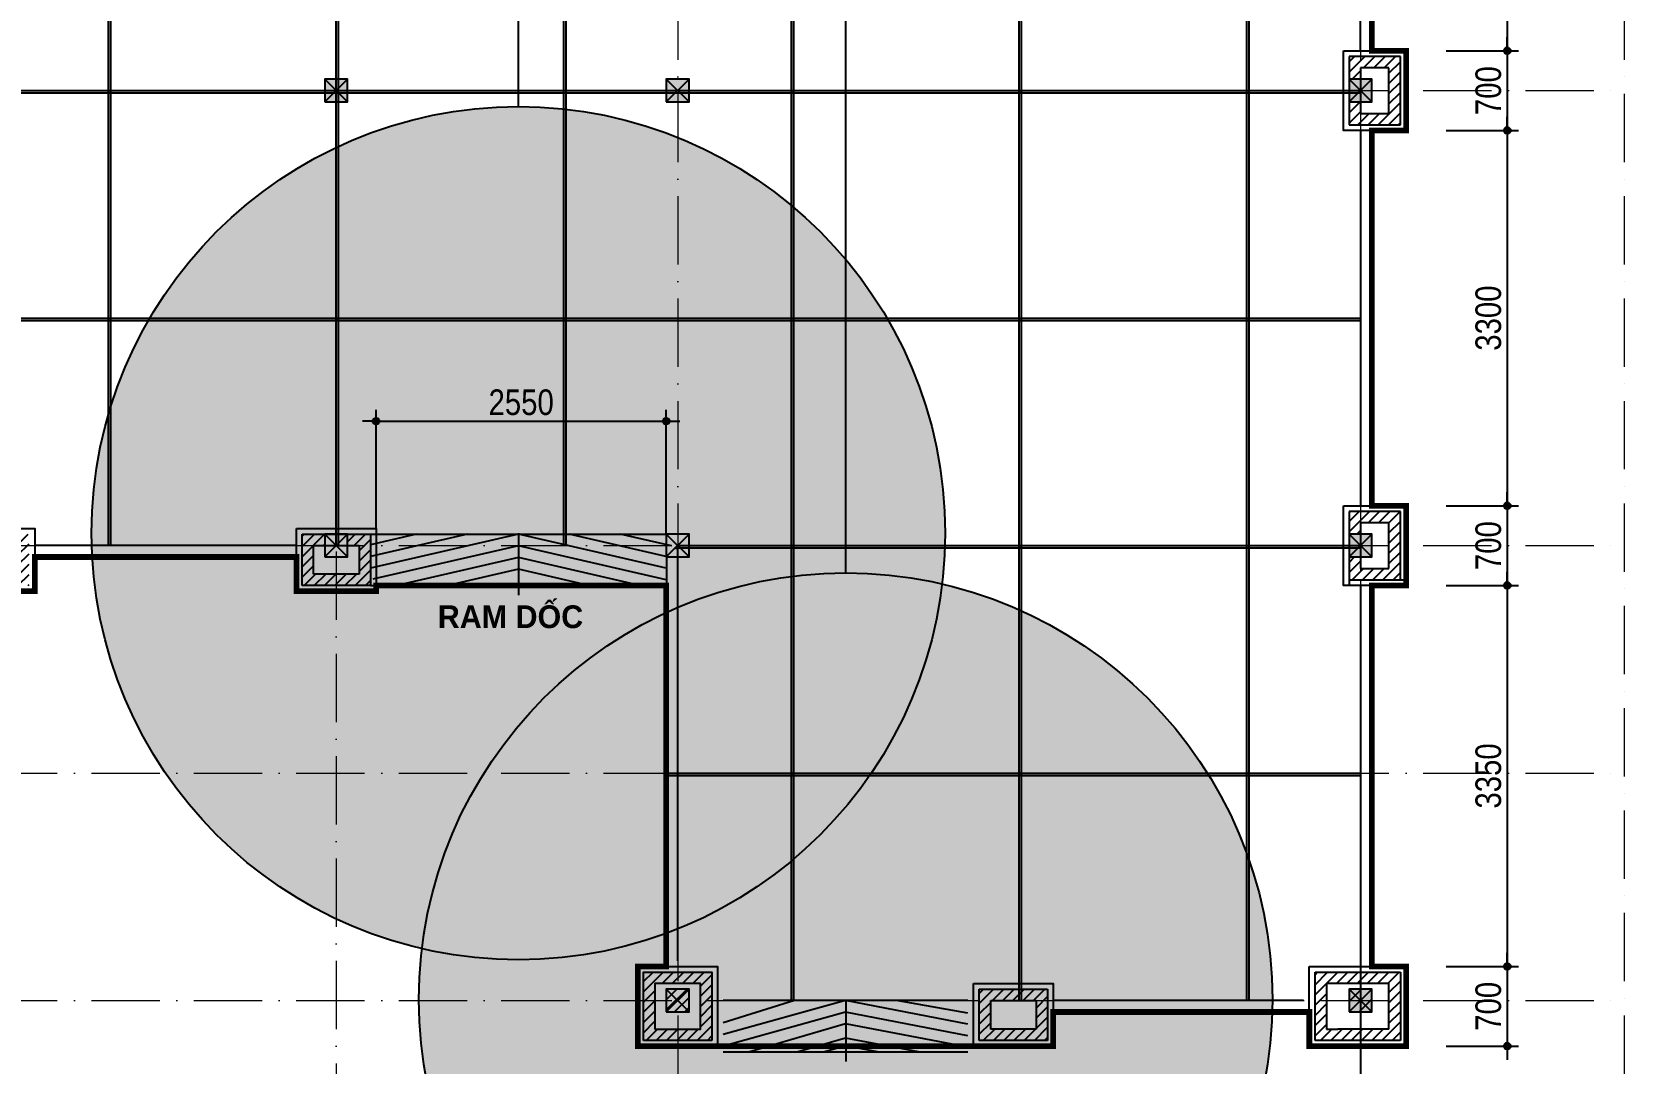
# Model space of a CAD drawing. Extents: x -1107188 to -523840, y 39692 to 514392.
# Drawn here: x -1079639 to -1065647, y 495802 to 504869 of the extents above; entities that cross this region are included whole.
import ezdxf

# ---------------------------------------------------------------- set-up
doc = ezdxf.new("R2010")
doc.units = 0
doc.linetypes.add('ACAD_ISO10W100', pattern=[18, 12, -3, 0, -3])
doc.linetypes.add('DASHED2', pattern=[0.375, 0.25, -0.125])
doc.layers.get('0').update_dxf_attribs({"color": 255, "linetype": 'CONTINUOUS'})
doc.layers.get('DEFPOINTS').update_dxf_attribs({"linetype": 'CONTINUOUS'})
for name, color, linetype in [('009', 251, 'CONTINUOUS'), ('DIM', 1, 'CONTINUOUS'), ('HACTH', 8, 'CONTINUOUS'), ('TEXT', 7, 'CONTINUOUS'), ('TUONG', 131, 'CONTINUOUS'), ('WALL', 4, 'CONTINUOUS')]:
    doc.layers.add(name, color=color, linetype=linetype)
doc.layers.add('NET-THAY', color=2, linetype='CONTINUOUS', lineweight=13)
doc.layers.add('TRUC', color=24, linetype='CONTINUOUS', lineweight=0)
doc.styles.add('HEL-CONDENSE', font='')
doc.styles.add('SWISS-CONDENSE', font='')
doc.styles.get('HEL-CONDENSE').set_extended_font_data('VNI-Helve-Condense')
doc.styles.get('SWISS-CONDENSE').set_extended_font_data('VNI-Swiss-Condense')
doc.dimstyles.new('D100', dxfattribs={"dimtxt": 225, "dimasz": 1.2, "dimexe": 100, "dimexo": 0, "dimgap": 50, "dimtad": 1, "dimdec": 0, "dimzin": 13, "dimdsep": 46, "dimtxsty": 'HEL-CONDENSE', "dimblk": 'D50', "dimcen": 0, "dimclrd": 1, "dimclre": 1, "dimclrt": 7, "dimadec": 0, "dimazin": 0, "dimtfac": 1, "dimtdec": 0, "dimtmove": 0, "dimatfit": 3, "dimldrblk": 'D50', "dimfxl": 1, "dimtolj": 1, "dimtzin": 13, "dimarcsym": 0})
pattern_1 = [(45, (-2400387.26, 85034.324), (-44.9012806, 44.9012806), [])]

# ---------------------------------------------------------------- blocks, each defined once
blk = doc.blocks.new('D50')
at = {"layer": 'DIM'}
blk.add_hatch(color=256, dxfattribs=at).paths.add_polyline_path([(25, 0, 1), (-25, 0, 1)])
blk.add_line((25, 0), (100, 0), dxfattribs=at)
blk.add_circle((0, 0), 25, dxfattribs=at)
blk = doc.blocks.new('*D82')
at = {"layer": 'DEFPOINTS', "color": 0, "transparency": 16777216}
for p in [(-1067964, 496761), (-1073964, 491431), (-1067964, 490669)]:
    blk.add_point(p, dxfattribs=at)
at = {"layer": 'DIM', "color": 1, "lineweight": -2, "transparency": 16777216}
for p, q in [((-1067964, 496761), (-1067964, 490569)), ((-1073964, 491431), (-1073964, 490569)), ((-1073962, 490669), (-1067965, 490669))]:
    blk.add_line(p, q, dxfattribs=at)
at = {"layer": 'DIM', "color": 1, "lineweight": -2, "transparency": 16777216, "xscale": 1.199999999999999, "yscale": 1.199999999999999, "zscale": 1.199999999999999, "rotation": 180}
blk.add_blockref('D50', (-1073964, 490669), dxfattribs=at)
at = {"layer": 'DIM', "color": 1, "lineweight": -2, "transparency": 16777216, "xscale": 1.199999999999999, "yscale": 1.199999999999999, "zscale": 1.199999999999999}
blk.add_blockref('D50', (-1067964, 490669), dxfattribs=at)
at = {"layer": 'DIM', "color": 7, "transparency": 16777216, "insert": (-1070964, 490834), "char_height": 225, "attachment_point": 5, "style": 'HEL-CONDENSE'}
blk.add_mtext('\\A1;6000', dxfattribs=at)
blk = doc.blocks.new('A$C225A2996')
at = {"layer": 'WALL'}
blk.add_hatch(color=4, dxfattribs=at).paths.add_polyline_path([(531, 82), (731, 82), (731, 282), (531, 282)])
at = {"layer": 'WALL', "color": 4}
for p, q in [((531, 282), (731, 82)), ((531, 82), (731, 282))]:
    blk.add_line(p, q, dxfattribs=at)
blk.add_lwpolyline([(531, 82), (731, 82), (731, 282), (531, 282)], close=True, dxfattribs=at)
blk = doc.blocks.new('*D118')
at = {"layer": 'DEFPOINTS', "color": 0, "transparency": 16777216}
for p in [(-1067210, 506002), (-1067210, 504702), (-1066675, 504702)]:
    blk.add_point(p, dxfattribs=at)
at = {"layer": 'DIM', "color": 1, "lineweight": -2, "transparency": 16777216}
for p, q in [((-1067210, 506002), (-1066575, 506002)), ((-1066675, 506001), (-1066675, 504703)), ((-1067210, 504702), (-1066575, 504702))]:
    blk.add_line(p, q, dxfattribs=at)
at = {"layer": 'DIM', "color": 1, "lineweight": -2, "transparency": 16777216, "xscale": 1.199999999999999, "yscale": 1.199999999999999, "zscale": 1.199999999999999}
for p, rotation in [((-1066675, 506002), 90), ((-1066675, 504702), 270)]:
    blk.add_blockref('D50', p, dxfattribs=dict(at, rotation=rotation))
at = {"layer": 'DIM', "color": 7, "transparency": 16777216, "insert": (-1066840, 505352), "char_height": 225, "attachment_point": 5, "rotation": 90, "style": 'HEL-CONDENSE'}
blk.add_mtext('\\A1;1300', dxfattribs=at)
blk = doc.blocks.new('*D119')
at = {"layer": 'DEFPOINTS', "color": 0, "transparency": 16777216}
for p in [(-1067210, 504702), (-1067210, 504002), (-1066675, 504002)]:
    blk.add_point(p, dxfattribs=at)
at = {"layer": 'DIM', "color": 1, "lineweight": -2, "transparency": 16777216}
for p, q in [((-1067210, 504702), (-1066575, 504702)), ((-1066675, 504701), (-1066675, 504003)), ((-1067210, 504002), (-1066575, 504002))]:
    blk.add_line(p, q, dxfattribs=at)
at = {"layer": 'DIM', "color": 1, "lineweight": -2, "transparency": 16777216, "xscale": 1.199999999999999, "yscale": 1.199999999999999, "zscale": 1.199999999999999}
for p, rotation in [((-1066675, 504702), 90), ((-1066675, 504002), 270)]:
    blk.add_blockref('D50', p, dxfattribs=dict(at, rotation=rotation))
at = {"layer": 'DIM', "color": 7, "transparency": 16777216, "insert": (-1066840, 504352), "char_height": 225, "attachment_point": 5, "rotation": 90, "style": 'HEL-CONDENSE'}
blk.add_mtext('\\A1;700', dxfattribs=at)
blk = doc.blocks.new('*D120')
at = {"layer": 'DEFPOINTS', "color": 0, "transparency": 16777216}
for p in [(-1067210, 504002), (-1067210, 500702), (-1066675, 500702)]:
    blk.add_point(p, dxfattribs=at)
at = {"layer": 'DIM', "color": 1, "lineweight": -2, "transparency": 16777216}
for p, q in [((-1067210, 504002), (-1066575, 504002)), ((-1066675, 504001), (-1066675, 500703)), ((-1067210, 500702), (-1066575, 500702))]:
    blk.add_line(p, q, dxfattribs=at)
at = {"layer": 'DIM', "color": 1, "lineweight": -2, "transparency": 16777216, "xscale": 1.199999999999999, "yscale": 1.199999999999999, "zscale": 1.199999999999999}
for p, rotation in [((-1066675, 504002), 90), ((-1066675, 500702), 270)]:
    blk.add_blockref('D50', p, dxfattribs=dict(at, rotation=rotation))
at = {"layer": 'DIM', "color": 7, "transparency": 16777216, "insert": (-1066840, 502352), "char_height": 225, "attachment_point": 5, "rotation": 90, "style": 'HEL-CONDENSE'}
blk.add_mtext('\\A1;3300', dxfattribs=at)
blk = doc.blocks.new('*D121')
at = {"layer": 'DEFPOINTS', "color": 0, "transparency": 16777216}
for p in [(-1067210, 500702), (-1067210, 500002), (-1066675, 500002)]:
    blk.add_point(p, dxfattribs=at)
at = {"layer": 'DIM', "color": 1, "lineweight": -2, "transparency": 16777216}
for p, q in [((-1067210, 500702), (-1066575, 500702)), ((-1066675, 500701), (-1066675, 500003)), ((-1067210, 500002), (-1066575, 500002))]:
    blk.add_line(p, q, dxfattribs=at)
at = {"layer": 'DIM', "color": 1, "lineweight": -2, "transparency": 16777216, "xscale": 1.199999999999999, "yscale": 1.199999999999999, "zscale": 1.199999999999999}
for p, rotation in [((-1066675, 500702), 90), ((-1066675, 500002), 270)]:
    blk.add_blockref('D50', p, dxfattribs=dict(at, rotation=rotation))
at = {"layer": 'DIM', "color": 7, "transparency": 16777216, "insert": (-1066840, 500352), "char_height": 225, "attachment_point": 5, "rotation": 90, "style": 'HEL-CONDENSE'}
blk.add_mtext('\\A1;700', dxfattribs=at)
blk = doc.blocks.new('*D122')
at = {"layer": 'DEFPOINTS', "color": 0, "transparency": 16777216}
for p in [(-1067210, 500002), (-1067210, 496652), (-1066675, 496652)]:
    blk.add_point(p, dxfattribs=at)
at = {"layer": 'DIM', "color": 1, "lineweight": -2, "transparency": 16777216}
for p, q in [((-1067210, 500002), (-1066575, 500002)), ((-1066675, 500001), (-1066675, 496653)), ((-1067210, 496652), (-1066575, 496652))]:
    blk.add_line(p, q, dxfattribs=at)
at = {"layer": 'DIM', "color": 1, "lineweight": -2, "transparency": 16777216, "xscale": 1.199999999999999, "yscale": 1.199999999999999, "zscale": 1.199999999999999}
for p, rotation in [((-1066675, 500002), 90), ((-1066675, 496652), 270)]:
    blk.add_blockref('D50', p, dxfattribs=dict(at, rotation=rotation))
at = {"layer": 'DIM', "color": 7, "transparency": 16777216, "insert": (-1066840, 498327), "char_height": 225, "attachment_point": 5, "rotation": 90, "style": 'HEL-CONDENSE'}
blk.add_mtext('\\A1;3350', dxfattribs=at)
blk = doc.blocks.new('*D123')
at = {"layer": 'DEFPOINTS', "color": 0, "transparency": 16777216}
for p in [(-1067210, 496652), (-1067210, 495952), (-1066675, 495952)]:
    blk.add_point(p, dxfattribs=at)
at = {"layer": 'DIM', "color": 1, "lineweight": -2, "transparency": 16777216}
for p, q in [((-1067210, 496652), (-1066575, 496652)), ((-1066675, 496651), (-1066675, 495953)), ((-1067210, 495952), (-1066575, 495952))]:
    blk.add_line(p, q, dxfattribs=at)
at = {"layer": 'DIM', "color": 1, "lineweight": -2, "transparency": 16777216, "xscale": 1.199999999999999, "yscale": 1.199999999999999, "zscale": 1.199999999999999}
for p, rotation in [((-1066675, 496652), 90), ((-1066675, 495952), 270)]:
    blk.add_blockref('D50', p, dxfattribs=dict(at, rotation=rotation))
at = {"layer": 'DIM', "color": 7, "transparency": 16777216, "insert": (-1066840, 496302), "char_height": 225, "attachment_point": 5, "rotation": 90, "style": 'HEL-CONDENSE'}
blk.add_mtext('\\A1;700', dxfattribs=at)
blk = doc.blocks.new('*D168')
at = {"layer": 'DEFPOINTS', "color": 0, "transparency": 16777216}
for p in [(-1074064, 501446), (-1076614, 500502), (-1074064, 500452)]:
    blk.add_point(p, dxfattribs=at)
at = {"layer": 'DIM', "color": 1, "lineweight": -2, "transparency": 16777216}
for p, q in [((-1076614, 500502), (-1076614, 501546)), ((-1074064, 500452), (-1074064, 501546)), ((-1076612, 501446), (-1074065, 501446))]:
    blk.add_line(p, q, dxfattribs=at)
at = {"layer": 'DIM', "color": 1, "lineweight": -2, "transparency": 16777216, "xscale": 1.199999999999999, "yscale": 1.199999999999999, "zscale": 1.199999999999999, "rotation": 180}
blk.add_blockref('D50', (-1076614, 501446), dxfattribs=at)
at = {"layer": 'DIM', "color": 1, "lineweight": -2, "transparency": 16777216, "xscale": 1.199999999999999, "yscale": 1.199999999999999, "zscale": 1.199999999999999}
blk.add_blockref('D50', (-1074064, 501446), dxfattribs=at)
at = {"layer": 'DIM', "color": 7, "transparency": 16777216, "insert": (-1075339, 501611), "char_height": 225, "attachment_point": 5, "style": 'HEL-CONDENSE'}
blk.add_mtext('\\A1;2550', dxfattribs=at)

msp = doc.modelspace()

# ---------------------------------------------------------------- hatches: boundary and pattern name
at = {"layer": '009'}
h = msp.add_hatch(dxfattribs=at)
h.set_pattern_fill('ANSI31', color=256, scale=20, style=0)
h.set_pattern_definition(pattern_1)
h.paths.add_polyline_path([(-1068063.57, 504651.964), (-1068063.57, 504451.964), (-1067963.57, 504451.964), (-1067963.57, 504551.964), (-1067713.57, 504551.964), (-1067713.57, 504151.964), (-1067963.57, 504151.964), (-1067963.57, 504251.964), (-1068063.57, 504251.964), (-1068063.57, 504051.964), (-1067613.57, 504051.964), (-1067613.57, 504651.964)])
h.paths.add_polyline_path([(-1068063.57, 500651.964), (-1068063.57, 500451.964), (-1067963.57, 500451.964), (-1067963.57, 500551.964), (-1067713.57, 500551.964), (-1067713.57, 500151.964), (-1067963.57, 500151.964), (-1067963.57, 500251.964), (-1068063.57, 500251.964), (-1068063.57, 500051.964), (-1067613.57, 500051.964), (-1067613.57, 500651.964)])
h = msp.add_hatch(dxfattribs=at)
h.set_pattern_fill('ANSI31', color=256, scale=20, style=0)
h.set_pattern_definition(pattern_1)
h.paths.add_polyline_path([(-1077263.57, 500001.964), (-1076663.57, 500001.964), (-1076663.57, 500451.964), (-1076863.57, 500451.964), (-1076863.57, 500351.964), (-1076763.57, 500351.964), (-1076763.57, 500101.964), (-1077163.57, 500101.964), (-1077163.57, 500351.964), (-1077063.57, 500351.964), (-1077063.57, 500451.964), (-1077263.57, 500451.964)])
h.paths.add_polyline_path([(-1080263.57, 500451.964), (-1080263.57, 500001.964), (-1079663.57, 500001.964), (-1079663.57, 500451.964)])
h.paths.add_polyline_path([(-1079763.57, 500351.964), (-1079763.57, 500101.964), (-1080163.57, 500101.964), (-1080163.57, 500351.964)], flags=16)
h.paths.add_polyline_path([(-1082063.57, 500351.964), (-1082063.57, 500101.964), (-1082463.57, 500101.964), (-1082463.57, 500251.964), (-1082563.57, 500251.964), (-1082563.57, 500001.964), (-1081963.57, 500001.964), (-1081963.57, 500451.964), (-1082363.57, 500451.964), (-1082363.57, 500351.964)])
h = msp.add_hatch(dxfattribs=at)
h.set_pattern_fill('ANSI31', color=256, scale=20, style=0)
h.set_pattern_definition(pattern_1)
h.paths.add_polyline_path([(-1074263.57, 496601.964), (-1074263.57, 496001.964), (-1073663.57, 496001.964), (-1073663.57, 496601.964)])
h.paths.add_polyline_path([(-1074163.57, 496501.964), (-1073763.57, 496501.964), (-1073763.57, 496101.964), (-1074163.57, 496101.964)], flags=16)
h.paths.add_polyline_path([(-1074063.57, 496451.964), (-1073863.57, 496451.964), (-1073863.57, 496251.964), (-1074063.57, 496251.964)], flags=0)
h.paths.add_polyline_path([(-1071313.57, 496001.964), (-1070713.57, 496001.964), (-1070713.57, 496451.964), (-1071313.57, 496451.964)])
h.paths.add_polyline_path([(-1071213.57, 496351.964), (-1070813.57, 496351.964), (-1070813.57, 496101.964), (-1071213.57, 496101.964)], flags=16)
h.paths.add_polyline_path([(-1068363.57, 496001.964), (-1067613.57, 496001.964), (-1067613.57, 496601.964), (-1068363.57, 496601.964)])
h.paths.add_polyline_path([(-1068263.57, 496501.964), (-1067713.57, 496501.964), (-1067713.57, 496101.964), (-1068163.57, 496101.964), (-1068263.57, 496101.964)], flags=16)
h.paths.add_polyline_path([(-1068063.57, 496451.964), (-1067863.57, 496451.964), (-1067863.57, 496251.964), (-1068063.57, 496251.964)], flags=0)

# ---------------------------------------------------------------- linework, layer by layer
for points in [[(-1078963.57, 500351.964), (-1078963.57, 510301.964)], [(-1078943.57, 500351.964), (-1078943.57, 510301.964)], [(-1074963.57, 500351.964), (-1074963.57, 510301.964)], [(-1074943.57, 500351.964), (-1074943.57, 510301.964)], [(-1072963.57, 496351.964), (-1072963.57, 510301.964)], [(-1072943.57, 496351.964), (-1072943.57, 510301.964)], [(-1068963.57, 496351.964), (-1068963.57, 510301.964)], [(-1068943.57, 496351.964), (-1068943.57, 510301.964)], [(-1076963.57, 500351.964), (-1076963.57, 510201.964)], [(-1076943.57, 500351.964), (-1076943.57, 510201.964)], [(-1070963.57, 496351.964), (-1070963.57, 510201.964)], [(-1070943.57, 496351.964), (-1070943.57, 510201.964)], [(-1067963.57, 504701.964), (-1067963.57, 506001.964)], [(-1067863.57, 504701.964), (-1067863.57, 506001.964)], [(-1100963.57, 504351.964), (-1067963.57, 504351.964)], [(-1100963.57, 504331.964), (-1067963.57, 504331.964)], [(-1067963.57, 504001.964), (-1067963.57, 500701.964)], [(-1067963.57, 504001.964), (-1067963.57, 500701.964)], [(-1067863.57, 504001.964), (-1067863.57, 500701.964)], [(-1100963.57, 502351.964), (-1067963.57, 502351.964)], [(-1100963.57, 502331.964), (-1067963.57, 502331.964)], [(-1077313.57, 500351.964), (-1079613.57, 500351.964)], [(-1073963.57, 500351.964), (-1067963.57, 500351.964)], [(-1073963.57, 500331.964), (-1067963.57, 500331.964)], [(-1077313.57, 500251.964), (-1079613.57, 500251.964)], [(-1074063.621, 496651.964), (-1074059.993, 500255.541)], [(-1073963.57, 496701.964), (-1073963.57, 500326.964), (-1073983.57, 500326.964)], [(-1067963.57, 500001.964), (-1067963.57, 496651.964)], [(-1067963.57, 500001.964), (-1067963.57, 496651.964)], [(-1067863.57, 500001.964), (-1067863.57, 496651.964)], [(-1074061.909, 498351.964), (-1067963.57, 498351.964)], [(-1074061.909, 498331.964), (-1067963.57, 498331.964)], [(-1071413.57, 496351.964), (-1073563.57, 496351.964)], [(-1068463.57, 496351.964), (-1070663.57, 496351.964)], [(-1068413.57, 496251.964), (-1070663.57, 496251.964)]]:
    msp.add_lwpolyline(points)
at = {"const_width": 50}
msp.add_lwpolyline([(-1067863.57, 506001.964), (-1067863.57, 504701.964), (-1067563.57, 504701.964), (-1067563.57, 504001.964), (-1067863.57, 504001.964), (-1067863.57, 500701.964), (-1067563.57, 500701.964), (-1067563.57, 500001.964), (-1067863.57, 500001.964), (-1067863.57, 496651.964), (-1067563.57, 496651.964), (-1067563.57, 495951.964), (-1068413.57, 495951.964), (-1068413.57, 496251.964), (-1070663.57, 496251.964), (-1070663.57, 495951.964), (-1071363.57, 495951.964), (-1073613.57, 495951.964), (-1074313.57, 495951.964), (-1074313.57, 496651.964), (-1074063.621, 496651.964), (-1074063.57, 500001.964), (-1076613.57, 500001.964), (-1076613.57, 499951.964), (-1077313.57, 499951.964), (-1077313.57, 500251.964), (-1079613.57, 500251.964), (-1079613.57, 499951.964), (-1080313.57, 499951.964)], dxfattribs=at)
at = {"layer": 'DIM'}
msp.add_line((-1073563.57, 495901.964), (-1071413.57, 495901.964), dxfattribs=at)
at = {"layer": 'HACTH'}
for points in [[(-1076663.57, 500451.964), (-1074063.57, 500451.964)], [(-1074063.57, 500153.764), (-1075363.57, 500451.964), (-1076663.57, 500153.764)], [(-1075810.842, 500451.964), (-1076663.57, 500256.361)], [(-1076258.113, 500451.964), (-1076663.57, 500358.958)], [(-1074063.57, 500051.167), (-1075363.57, 500349.367), (-1076641.213, 500056.295)], [(-1074041.213, 500251.233), (-1074916.299, 500451.964)], [(-1074018.855, 500348.701), (-1074469.027, 500451.964)], [(-1074296.341, 500001.964), (-1075363.57, 500246.769), (-1076430.799, 500001.964)], [(-1074743.613, 500001.964), (-1075363.57, 500144.172), (-1075983.528, 500001.964)], [(-1076663.57, 500001.964), (-1074063.57, 500001.964)], [(-1071413.57, 496144.31), (-1072488.57, 496351.964), (-1073563.57, 496053.764)], [(-1072935.842, 496351.964), (-1073563.57, 496156.361)], [(-1071413.57, 496241.109), (-1072041.299, 496351.964)], [(-1071413.57, 496041.713), (-1072488.57, 496249.367), (-1073541.213, 495956.295)], [(-1071413.57, 495943.117), (-1072488.57, 496146.769), (-1073330.799, 495901.964)], [(-1071848.486, 495901.964), (-1072488.57, 496023.224), (-1072905.755, 495901.964)], [(-1072207.766, 495901.964), (-1072488.57, 495955.161), (-1072671.589, 495901.964)]]:
    msp.add_lwpolyline(points, dxfattribs=at)
at = {"layer": 'NET-THAY', "linetype": 'ByBlock', "lineweight": -2}
for points in [[(-1068113.57, 504701.964), (-1067563.57, 504701.964), (-1067563.57, 504001.964), (-1068113.57, 504001.964)], [(-1068113.57, 500701.964), (-1067563.57, 500701.964), (-1067563.57, 500001.964), (-1068113.57, 500001.964)], [(-1080313.57, 500501.964), (-1079613.57, 500501.964), (-1079613.57, 499951.964), (-1080313.57, 499951.964)], [(-1077313.57, 500501.964), (-1076613.57, 500501.964), (-1076613.57, 499951.964), (-1077313.57, 499951.964)], [(-1074313.57, 496651.964), (-1073613.57, 496651.964), (-1073613.57, 495951.964), (-1074313.57, 495951.964)], [(-1068413.57, 496651.964), (-1067563.57, 496651.964), (-1067563.57, 495951.964), (-1068413.57, 495951.964)], [(-1071363.57, 496501.964), (-1070663.57, 496501.964), (-1070663.57, 495951.964), (-1071363.57, 495951.964)]]:
    msp.add_lwpolyline(points, close=True, dxfattribs=at)
at = {"layer": 'TRUC', "linetype": 'ACAD_ISO10W100', "ltscale": 50}
msp.add_lwpolyline([(-1103417.555, 512424.22), (-1065647.243, 512424.22), (-1065647.243, 491322.191), (-1103417.555, 491322.191)], close=True, dxfattribs=at)
for points in [[(-1073963.57, 512424.22), (-1073963.57, 491322.191)], [(-1073963.57, 512424.22), (-1073963.57, 491322.191)], [(-1067963.57, 512424.22), (-1067963.57, 496651.964)], [(-1076963.57, 510201.964), (-1076963.57, 491322.191)], [(-1103417.555, 504351.964), (-1065647.243, 504351.964)], [(-1103417.555, 500351.964), (-1065647.243, 500351.964)], [(-1103417.555, 498351.964), (-1065647.243, 498351.964)], [(-1103417.555, 498351.964), (-1065647.243, 498351.964)], [(-1103417.555, 496351.964), (-1065647.243, 496351.964)]]:
    msp.add_lwpolyline(points, dxfattribs=at)
at = {"layer": 'TRUC', "linetype": 'DASHED2', "ltscale": 1000}
msp.add_lwpolyline([(-1067963.57, 512424.22), (-1067963.57, 496651.964)], dxfattribs=at)
at = {"layer": 'TUONG'}
for p, q in [((-1068063.57, 504651.964), (-1068063.57, 504051.964)), ((-1067613.57, 504651.964), (-1068063.57, 504651.964)), ((-1067963.57, 504551.964), (-1067963.57, 504151.964)), ((-1067713.57, 504551.964), (-1067963.57, 504551.964)), ((-1067713.57, 504151.964), (-1067713.57, 504551.964)), ((-1067613.57, 504051.964), (-1067613.57, 504651.964)), ((-1067963.57, 504151.964), (-1067713.57, 504151.964)), ((-1068063.57, 504051.964), (-1067613.57, 504051.964)), ((-1068063.57, 500651.964), (-1068063.57, 500001.964)), ((-1067613.57, 500651.964), (-1068063.57, 500651.964)), ((-1067613.57, 500051.964), (-1067613.57, 500651.964)), ((-1067963.57, 500551.964), (-1067963.57, 500151.964)), ((-1067713.57, 500551.964), (-1067963.57, 500551.964)), ((-1067713.57, 500151.964), (-1067713.57, 500551.964)), ((-1077263.57, 500001.964), (-1077263.57, 500451.964)), ((-1077263.57, 500451.964), (-1076663.57, 500451.964)), ((-1077163.57, 500101.964), (-1077163.57, 500351.964)), ((-1077163.57, 500351.964), (-1076763.57, 500351.964)), ((-1076763.57, 500351.964), (-1076763.57, 500101.964)), ((-1076663.57, 500451.964), (-1076663.57, 500001.964)), ((-1076763.57, 500101.964), (-1077163.57, 500101.964)), ((-1068063.57, 500051.964), (-1067563.57, 500051.964)), ((-1067963.57, 500151.964), (-1067713.57, 500151.964)), ((-1076663.57, 500001.964), (-1077263.57, 500001.964)), ((-1068363.57, 496001.964), (-1068363.57, 496601.964)), ((-1068363.57, 496601.964), (-1067613.57, 496601.964)), ((-1067613.57, 496601.964), (-1067613.57, 496001.964)), ((-1071313.57, 496001.964), (-1071313.57, 496451.964)), ((-1071313.57, 496451.964), (-1070713.57, 496451.964)), ((-1070713.57, 496451.964), (-1070713.57, 496001.964)), ((-1071213.57, 496101.964), (-1071213.57, 496351.964)), ((-1071213.57, 496351.964), (-1070813.57, 496351.964)), ((-1070813.57, 496351.964), (-1070813.57, 496101.964)), ((-1073663.57, 496001.964), (-1074263.57, 496001.964)), ((-1074263.57, 496001.964), (-1074263.57, 496001.964)), ((-1070713.57, 496001.964), (-1071313.57, 496001.964)), ((-1070813.57, 496101.964), (-1071213.57, 496101.964)), ((-1067613.57, 496001.964), (-1068363.57, 496001.964)), ((-1067713.57, 496101.964), (-1068163.57, 496101.964))]:
    msp.add_line(p, q, dxfattribs=at)
at = {"layer": 'TUONG', "color": 4}
msp.add_line((-1068263.57, 496101.964), (-1068163.57, 496101.964), dxfattribs=at)
at = {"layer": 'TUONG'}
for points in [[(-1074263.57, 496001.964), (-1074263.57, 496601.964), (-1073663.57, 496601.964), (-1073663.57, 496001.964)], [(-1074163.57, 496101.964), (-1074163.57, 496101.964), (-1073763.57, 496101.964), (-1073763.57, 496501.964), (-1074163.57, 496501.964), (-1074163.57, 496101.964)]]:
    msp.add_lwpolyline(points, dxfattribs=at)
at = {"layer": 'TUONG', "color": 4}
msp.add_lwpolyline([(-1067713.57, 496101.964), (-1067713.57, 496501.964), (-1068263.57, 496501.964), (-1068263.57, 496101.964)], dxfattribs=at)

# ---------------------------------------------------------------- block references
for p in [(-1077594.961, 504170.331), (-1074594.961, 504170.331), (-1068594.961, 504170.331), (-1077594.961, 500170.331), (-1074594.961, 500170.331), (-1068594.961, 500170.331), (-1074594.961, 496170.331), (-1068594.961, 496170.331)]:
    msp.add_blockref('A$C225A2996', p, dxfattribs=at)

# ---------------------------------------------------------------- texts
at = {"layer": 'TEXT', "linetype": 'ByBlock', "lineweight": -2, "insert": (-1076071.741, 499826.908), "char_height": 200, "attachment_point": 1, "style": 'SWISS-CONDENSE'}
msp.add_mtext('{\\fVNI-Avo|b1|i0|c0|p2;RAM DOÁC }', dxfattribs=at)

# ---------------------------------------------------------------- dimensions: what is measured, and where the dimension line sits
at = {"layer": 'DIM'}
for base, p1, p2, angle, picture, middle in [((-1066674.775, 504701.964), (-1067209.672, 506001.964), (-1067209.672, 504701.964), 90, '*D118', (-1066839.675, 505351.964)), ((-1066674.775, 504001.964), (-1067209.672, 504701.964), (-1067209.672, 504001.964), 90, '*D119', (-1066839.675, 504351.964)), ((-1066674.775, 500701.964), (-1067209.672, 504001.964), (-1067209.672, 500701.964), 90, '*D120', (-1066839.675, 502351.964)), ((-1066674.775, 500001.964), (-1067209.672, 500701.964), (-1067209.672, 500001.964), 90, '*D121', (-1066839.675, 500351.964)), ((-1066674.775, 496651.964), (-1067209.672, 500001.964), (-1067209.672, 496651.964), 90, '*D122', (-1066839.675, 498326.964)), ((-1067963.57, 490669.226), (-1073963.57, 491430.83), (-1067963.57, 496760.603), 180, '*D82', (-1070963.57, 490834.126)), ((-1066674.775, 495951.964), (-1067209.672, 496651.964), (-1067209.672, 495951.964), 90, '*D123', (-1066839.675, 496301.964))]:
    dim = msp.add_linear_dim(base=base, p1=p1, p2=p2, angle=angle, dimstyle='D100', override={"dimtmove": 1}, dxfattribs=at)
    dim.commit()
    dim.dimension.update_dxf_attribs({"geometry": picture, "text_midpoint": middle})
dim = msp.add_linear_dim(base=(-1074063.57, 501445.676), p1=(-1076613.57, 500501.964), p2=(-1074063.57, 500451.964), dimstyle='D100', override={"dimtmove": 1}, dxfattribs=at)
dim.commit()
dim.dimension.update_dxf_attribs({"geometry": '*D168', "text_midpoint": (-1075338.57, 501610.576)})

# ---------------------------------------------------------------- leaders
for points in [[(-1075363.57, 500461.364), (-1075363.57, 499916.836)], [(-1072487.468, 496361.364), (-1072487.468, 495816.836)]]:
    msp.add_leader(points, dimstyle='D100', override={"dimasz": 150, "dimgap": 50, "dimtad": 0})

doc.saveas('drawing.dxf')
